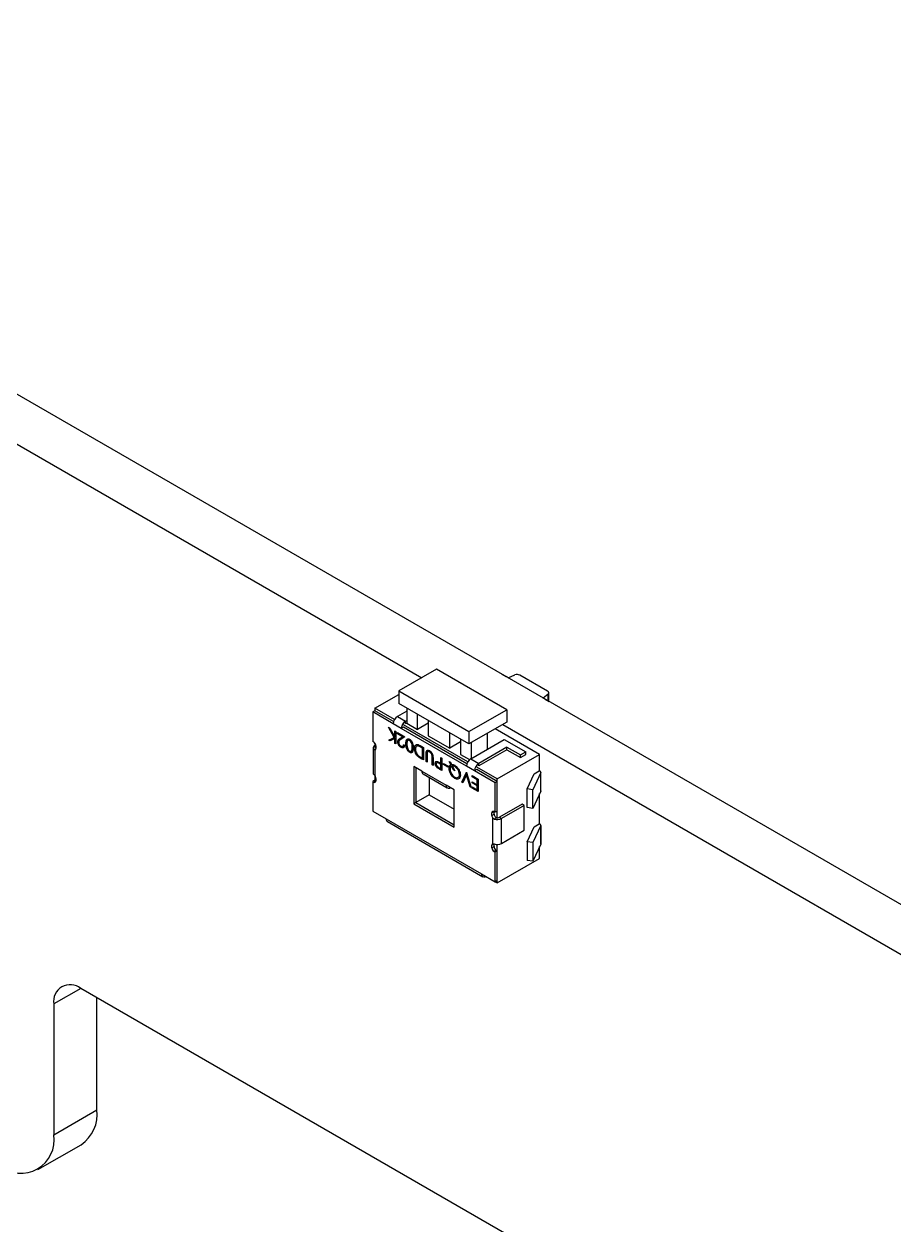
# Model space of a CAD drawing. Header units: millimetres. Extents: x -2 to 238, y 68 to 221.
# Drawn here: x 174.74 to 197.55, y 134.88 to 166.37 of the extents above; entities that cross this region are included whole.
import ezdxf

# ---------------------------------------------------------------- set-up
doc = ezdxf.new("R2010")
doc.units = ezdxf.units.MM
doc.linetypes.add('SLD-Solid', pattern=[0])

msp = doc.modelspace()

# ---------------------------------------------------------------- linework, layer by layer
at = {"color": 7, "linetype": 'SLD-Solid', "lineweight": 25}
for p, q in [((157.734, 166.374), (217.838, 131.677)), ((173.149, 156.169), (185.169, 149.23)), ((185.558, 149.454), (184.568, 148.883)), ((187.397, 148.393), (185.558, 149.454)), ((187.273, 149.322), (187.274, 149.322)), ((187.274, 149.322), (187.381, 149.261)), ((187.433, 149.23), (187.611, 149.304)), ((188.469, 148.877), (187.74, 149.298)), ((187.38, 149.261), (187.381, 149.261)), ((187.433, 149.23), (187.38, 149.261)), ((183.939, 148.43), (184.568, 148.793)), ((184.568, 148.883), (186.407, 147.821)), ((184.568, 148.883), (184.568, 148.556)), ((188.48, 148.802), (188.352, 148.699)), ((188.405, 148.669), (188.352, 148.699)), ((188.405, 148.669), (188.406, 148.669)), ((188.406, 148.669), (188.512, 148.608)), ((188.498, 148.616), (188.498, 148.836)), ((183.939, 148.364), (183.882, 148.332)), ((184.453, 148.133), (183.939, 148.43)), ((183.939, 148.43), (183.939, 148.364)), ((184.43, 148.081), (183.939, 148.364)), ((184.773, 148.356), (184.533, 148.217)), ((186.407, 147.495), (184.568, 148.556)), ((184.773, 148.438), (184.773, 148.038)), ((186.407, 147.821), (187.397, 148.393)), ((187.397, 148.393), (187.397, 148.066)), ((188.51, 148.607), (188.512, 148.608)), ((183.882, 148.332), (183.882, 147.556)), ((184.42, 148.021), (183.882, 148.332)), ((184.533, 148.217), (184.745, 148.095)), ((184.745, 148.095), (184.773, 148.111)), ((184.745, 148.03), (184.745, 148.095)), ((184.745, 148.03), (184.773, 148.046)), ((184.773, 148.038), (185.056, 147.874)), ((185.056, 147.874), (185.056, 148.275)), ((185.339, 148.038), (185.056, 147.874)), ((185.339, 148.111), (185.339, 147.711)), ((187.397, 148.066), (186.407, 147.495)), ((184.295, 147.93), (184.328, 147.911)), ((184.444, 147.664), (184.295, 147.93)), ((184.452, 147.668), (184.308, 147.922)), ((184.328, 147.911), (184.46, 147.677)), ((184.632, 147.899), (184.42, 148.021)), ((184.46, 147.677), (184.46, 147.835)), ((184.46, 147.835), (184.485, 147.82)), ((184.467, 147.682), (184.467, 147.831)), ((184.485, 147.82), (184.485, 147.494)), ((184.536, 147.791), (184.728, 147.68)), ((184.536, 147.758), (184.536, 147.791)), ((184.543, 147.762), (184.536, 147.758)), ((184.667, 147.682), (184.536, 147.758)), ((184.543, 147.762), (184.543, 147.787)), ((184.674, 147.686), (184.543, 147.762)), ((184.689, 147.932), (184.632, 147.899)), ((186.343, 146.911), (184.632, 147.899)), ((186.376, 147.023), (184.689, 147.997)), ((186.353, 146.971), (184.689, 147.932)), ((185.905, 147.385), (185.905, 147.785)), ((186.407, 147.821), (186.407, 147.495)), ((186.888, 147.772), (186.888, 147.356)), ((188.259, 147.217), (187.093, 147.891)), ((187.291, 148.005), (199.311, 141.066)), ((183.911, 147.54), (183.882, 147.556)), ((183.939, 147.514), (183.939, 147.393)), ((183.967, 147.442), (183.967, 147.376)), ((184.305, 147.597), (184.444, 147.664)), ((184.342, 147.577), (184.305, 147.597)), ((184.349, 147.581), (184.313, 147.601)), ((184.46, 147.633), (184.342, 147.577)), ((184.349, 147.581), (184.342, 147.577)), ((184.467, 147.637), (184.349, 147.581)), ((184.452, 147.668), (184.444, 147.664)), ((184.467, 147.682), (184.46, 147.677)), ((184.467, 147.637), (184.46, 147.633)), ((184.46, 147.508), (184.46, 147.633)), ((184.467, 147.513), (184.46, 147.508)), ((184.485, 147.494), (184.46, 147.508)), ((184.467, 147.513), (184.467, 147.637)), ((184.485, 147.502), (184.467, 147.513)), ((184.546, 147.555), (184.539, 147.551)), ((184.597, 147.635), (184.667, 147.682)), ((184.604, 147.639), (184.597, 147.635)), ((184.604, 147.639), (184.674, 147.686)), ((184.728, 147.68), (184.618, 147.608)), ((184.632, 147.409), (184.625, 147.405)), ((184.674, 147.686), (184.667, 147.682)), ((184.671, 147.431), (184.68, 147.436)), ((184.692, 147.475), (184.717, 147.46)), ((184.76, 147.506), (184.753, 147.502)), ((184.816, 147.593), (184.807, 147.588)), ((184.857, 147.589), (184.85, 147.585)), ((184.927, 147.41), (184.92, 147.406)), ((185.016, 147.419), (185.003, 147.362)), ((185.079, 147.444), (185.071, 147.44)), ((185.123, 147.452), (185.21, 147.402)), ((185.159, 147.406), (185.152, 147.402)), ((185.185, 147.383), (185.152, 147.402)), ((185.192, 147.387), (185.159, 147.406)), ((185.21, 147.402), (185.21, 147.075)), ((185.339, 147.711), (185.905, 147.385)), ((186.188, 147.548), (185.905, 147.385)), ((186.188, 147.621), (186.188, 147.221)), ((186.456, 147.107), (187.333, 147.613)), ((186.47, 147.115), (186.47, 147.532)), ((187.404, 147.409), (186.668, 146.985)), ((187.333, 147.613), (187.899, 147.287)), ((187.404, 147.409), (187.757, 147.205)), ((187.404, 147.344), (187.404, 147.409)), ((183.892, 147.393), (183.892, 146.739)), ((183.939, 147.336), (183.939, 146.665)), ((184.858, 147.278), (184.851, 147.274)), ((184.985, 147.381), (184.978, 147.377)), ((185.07, 147.176), (185.063, 147.172)), ((185.16, 147.112), (185.153, 147.108)), ((185.21, 147.075), (185.153, 147.108)), ((185.21, 147.083), (185.16, 147.112)), ((185.165, 147.135), (185.185, 147.123)), ((185.192, 147.387), (185.185, 147.383)), ((185.185, 147.123), (185.185, 147.383)), ((185.192, 147.127), (185.185, 147.123)), ((185.192, 147.127), (185.192, 147.387)), ((185.29, 147.235), (185.283, 147.231)), ((185.283, 147.033), (185.283, 147.231)), ((185.29, 147.037), (185.29, 147.235)), ((185.308, 147.214), (185.308, 147.019)), ((185.335, 147.293), (185.327, 147.287)), ((185.379, 147.287), (185.372, 147.283)), ((185.445, 147.187), (185.438, 147.183)), ((185.446, 147.143), (185.439, 147.139)), ((185.439, 146.943), (185.439, 147.139)), ((185.446, 146.947), (185.446, 147.143)), ((185.464, 147.126), (185.464, 146.929)), ((185.671, 146.985), (185.671, 147.136)), ((185.671, 147.136), (185.696, 147.121)), ((185.678, 146.989), (185.678, 147.132)), ((185.696, 147.121), (185.696, 146.795)), ((186.188, 147.221), (186.425, 147.084)), ((186.456, 147.107), (186.668, 146.985)), ((187.404, 147.344), (186.668, 146.919)), ((187.149, 146.576), (188.259, 147.217)), ((187.404, 147.344), (187.757, 147.14)), ((187.757, 147.205), (187.899, 147.287)), ((187.757, 147.14), (187.899, 147.221)), ((187.757, 147.14), (187.757, 147.205)), ((187.899, 147.221), (187.899, 147.287)), ((188.259, 146.801), (188.259, 147.217)), ((185.169, 146.78), (184.957, 146.903)), ((184.957, 146.903), (184.957, 145.923)), ((185.014, 146.87), (185.014, 145.956)), ((185.169, 146.78), (185.806, 146.413)), ((185.29, 147.037), (185.283, 147.033)), ((185.308, 147.019), (185.283, 147.033)), ((185.308, 147.027), (185.29, 147.037)), ((185.446, 146.947), (185.439, 146.943)), ((185.464, 146.929), (185.439, 146.943)), ((185.464, 146.937), (185.446, 146.947)), ((185.529, 146.987), (185.522, 146.983)), ((185.569, 147.003), (185.56, 146.998)), ((185.583, 146.873), (185.576, 146.869)), ((185.619, 146.873), (185.671, 146.843)), ((185.628, 146.985), (185.621, 146.981)), ((185.671, 146.952), (185.621, 146.981)), ((185.678, 146.956), (185.628, 146.985)), ((185.648, 146.831), (185.641, 146.827)), ((185.696, 146.795), (185.641, 146.827)), ((185.696, 146.803), (185.648, 146.831)), ((185.65, 146.997), (185.671, 146.985)), ((185.678, 146.989), (185.671, 146.985)), ((185.678, 146.956), (185.671, 146.952)), ((185.671, 146.843), (185.671, 146.952)), ((185.678, 146.847), (185.671, 146.843)), ((185.678, 146.847), (185.678, 146.956)), ((185.743, 146.952), (185.743, 146.985)), ((185.743, 146.985), (185.852, 146.922)), ((185.75, 146.956), (185.743, 146.952)), ((185.852, 146.889), (185.743, 146.952)), ((185.75, 146.956), (185.75, 146.981)), ((185.852, 146.897), (185.75, 146.956)), ((185.852, 146.922), (185.852, 146.889)), ((185.892, 146.854), (185.885, 146.85)), ((185.888, 147.035), (185.92, 147.017)), ((185.932, 146.949), (185.888, 147.035)), ((185.939, 146.953), (185.901, 147.028)), ((185.92, 147.017), (185.951, 146.955)), ((185.939, 146.953), (185.932, 146.949)), ((185.956, 146.919), (185.949, 146.915)), ((186.001, 146.811), (185.949, 146.915)), ((186.008, 146.816), (185.956, 146.919)), ((185.976, 146.924), (185.969, 146.92)), ((185.969, 146.92), (186.032, 146.793)), ((186.008, 146.816), (186.001, 146.811)), ((186.032, 146.793), (186.001, 146.811)), ((186.027, 146.805), (186.008, 146.816)), ((186.039, 146.906), (186.032, 146.902)), ((186.555, 146.789), (186.343, 146.911)), ((186.612, 146.821), (186.555, 146.789)), ((187.093, 146.478), (186.555, 146.789)), ((187.149, 146.576), (186.612, 146.887)), ((187.149, 146.511), (186.612, 146.821)), ((186.668, 146.919), (186.668, 146.985)), ((188.118, 146.711), (188.252, 146.789)), ((188.252, 146.797), (188.259, 146.801)), ((188.252, 146.797), (188.252, 146.789)), ((188.252, 146.797), (188.268, 146.788)), ((183.939, 146.543), (183.882, 146.511)), ((183.882, 146.511), (183.882, 145.735)), ((183.882, 146.511), (183.911, 146.494)), ((183.911, 146.494), (183.967, 146.527)), ((183.939, 146.665), (183.939, 146.543)), ((183.939, 146.543), (183.967, 146.527)), ((183.967, 146.592), (183.967, 146.527)), ((185.203, 146.707), (185.839, 146.34)), ((185.367, 146.612), (185.367, 146.16)), ((186.041, 146.596), (186.034, 146.591)), ((186.164, 146.697), (186.157, 146.693)), ((186.218, 146.493), (186.338, 146.751)), ((186.225, 146.497), (186.218, 146.493)), ((186.245, 146.478), (186.218, 146.493)), ((186.225, 146.497), (186.342, 146.748)), ((186.248, 146.484), (186.225, 146.497)), ((186.34, 146.68), (186.245, 146.478)), ((186.338, 146.751), (186.342, 146.749)), ((186.347, 146.685), (186.34, 146.68)), ((186.434, 146.369), (186.34, 146.68)), ((186.342, 146.749), (186.461, 146.353)), ((186.441, 146.373), (186.347, 146.685)), ((186.49, 146.629), (186.49, 146.663)), ((186.49, 146.663), (186.65, 146.571)), ((186.497, 146.633), (186.49, 146.629)), ((186.624, 146.552), (186.49, 146.629)), ((186.49, 146.504), (186.624, 146.426)), ((186.49, 146.47), (186.49, 146.504)), ((186.497, 146.474), (186.49, 146.47)), ((186.624, 146.393), (186.49, 146.47)), ((186.497, 146.633), (186.497, 146.659)), ((186.631, 146.556), (186.497, 146.633)), ((186.497, 146.474), (186.497, 146.5)), ((186.631, 146.397), (186.497, 146.474)), ((186.631, 146.556), (186.624, 146.552)), ((186.624, 146.426), (186.624, 146.552)), ((186.631, 146.43), (186.631, 146.556)), ((186.65, 146.571), (186.65, 146.244)), ((187.149, 146.511), (187.093, 146.478)), ((187.093, 145.703), (187.093, 146.478)), ((187.149, 145.539), (187.149, 146.576)), ((187.149, 145.735), (187.149, 146.511)), ((187.935, 146.317), (188.118, 146.711)), ((188.288, 146.743), (188.08, 146.295)), ((188.288, 146.253), (188.288, 146.743)), ((188.291, 146.265), (188.291, 146.755)), ((185.367, 146.16), (185.014, 145.956)), ((185.367, 146.16), (186.018, 145.784)), ((186.018, 146.29), (185.806, 146.413)), ((185.919, 146.348), (185.919, 146.348)), ((186.018, 145.311), (186.018, 146.29)), ((186.441, 146.373), (186.434, 146.369)), ((186.461, 146.353), (186.434, 146.369)), ((186.458, 146.363), (186.441, 146.373)), ((186.49, 146.37), (186.624, 146.292)), ((186.49, 146.336), (186.49, 146.37)), ((186.497, 146.34), (186.49, 146.336)), ((186.65, 146.244), (186.49, 146.336)), ((186.497, 146.34), (186.497, 146.366)), ((186.65, 146.252), (186.497, 146.34)), ((186.631, 146.43), (186.624, 146.426)), ((186.631, 146.397), (186.624, 146.393)), ((186.624, 146.292), (186.624, 146.393)), ((186.631, 146.296), (186.624, 146.292)), ((186.631, 146.296), (186.631, 146.397)), ((188.08, 146.295), (187.935, 146.317)), ((187.935, 145.828), (187.935, 146.317)), ((188.08, 145.805), (188.08, 146.295)), ((188.288, 146.253), (188.08, 145.805)), ((188.259, 145.413), (188.259, 146.191)), ((185.014, 145.956), (184.957, 145.923)), ((184.957, 145.923), (186.018, 145.311)), ((185.014, 145.956), (186.018, 145.376)), ((187.8, 145.915), (187.206, 145.572)), ((187.856, 145.882), (187.262, 145.539)), ((187.856, 145.882), (187.8, 145.915)), ((187.856, 145.229), (187.856, 145.882)), ((188.08, 145.805), (187.935, 145.828)), ((183.882, 145.735), (184.236, 145.531)), ((184.236, 145.531), (186.739, 144.086)), ((187.064, 145.719), (187.008, 145.686)), ((187.008, 145.621), (187.008, 145.686)), ((187.008, 145.621), (187.064, 145.654)), ((187.036, 144.877), (187.036, 145.548)), ((187.093, 145.703), (187.064, 145.719)), ((187.064, 145.654), (187.064, 145.719)), ((187.129, 145.56), (187.068, 145.525)), ((187.149, 145.735), (187.093, 145.703)), ((187.206, 145.572), (187.262, 145.539)), ((187.262, 144.886), (187.262, 145.539)), ((184.269, 145.458), (186.772, 144.013)), ((187.262, 144.886), (187.856, 145.229)), ((187.935, 144.929), (188.118, 145.323)), ((188.288, 145.355), (188.08, 144.907)), ((188.118, 145.323), (188.252, 145.4)), ((188.252, 145.409), (188.259, 145.413)), ((188.252, 145.409), (188.252, 145.4)), ((188.252, 145.409), (188.268, 145.4)), ((188.288, 145.355), (188.288, 144.865)), ((188.291, 144.877), (188.291, 145.367)), ((187.935, 144.929), (187.935, 144.439)), ((188.08, 144.907), (187.935, 144.929)), ((188.08, 144.907), (188.08, 144.417)), ((187.064, 144.87), (187.008, 144.837)), ((187.008, 144.772), (187.008, 144.837)), ((187.008, 144.772), (187.064, 144.804)), ((187.064, 144.804), (187.064, 144.87)), ((187.121, 144.706), (187.064, 144.674)), ((187.064, 144.674), (187.093, 144.657)), ((187.149, 144.69), (187.093, 144.657)), ((187.093, 143.882), (187.093, 144.657)), ((187.121, 144.706), (187.149, 144.69)), ((187.149, 143.849), (187.149, 144.859)), ((187.149, 143.914), (187.149, 144.69)), ((188.288, 144.865), (188.08, 144.417)), ((188.259, 144.49), (188.259, 144.803)), ((187.149, 143.849), (188.259, 144.49)), ((188.08, 144.417), (187.935, 144.439)), ((186.739, 144.086), (187.093, 143.882)), ((186.852, 144.02), (186.852, 144.021)), ((187.149, 143.914), (187.093, 143.882)), ((187.093, 143.882), (187.149, 143.849)), ((197.084, 129.042), (176.224, 141.084)), ((176.649, 137.899), (176.649, 140.839)), ((175.517, 140.675), (175.517, 137.246)), ((175.517, 137.246), (176.649, 137.899)), ((175.103, 136.33), (176.234, 136.983))]:
    msp.add_line(p, q, dxfattribs=at)
at = {"color": 8, "linetype": 'SLD-Solid', "lineweight": 25}
for p, q in [((188.48, 148.627), (188.48, 148.802)), ((183.914, 147.346), (183.967, 147.376)), ((185.919, 146.348), (185.919, 146.348)), ((186.852, 144.021), (186.852, 144.02)), ((176.225, 141.084), (175.517, 140.675))]:
    msp.add_line(p, q, dxfattribs=at)
at = {"color": 7, "linetype": 'SLD-Solid', "lineweight": 25, "flags": 128}
for points in [[(188.48, 148.802), (188.489, 148.811), (188.495, 148.821), (188.498, 148.831), (188.498, 148.841), (188.495, 148.851), (188.489, 148.86), (188.48, 148.869), (188.469, 148.877)], [(183.939, 147.458), (183.922, 147.446), (183.909, 147.433), (183.899, 147.419), (183.893, 147.404), (183.892, 147.389), (183.895, 147.374), (183.903, 147.359), (183.914, 147.346)], [(188.291, 146.265), (188.29, 146.259), (188.288, 146.253)], [(188.291, 144.877), (188.29, 144.871), (188.288, 144.865)]]:
    msp.add_lwpolyline(points, dxfattribs=at)
at = {"color": 7, "linetype": 'SLD-Solid', "lineweight": 25}
for centre, radius, start, end in [((187.669, 149.158), 0.156, 62.9038, 111.6254), ((184.665, 148.01), 0.246, 122.6054, 177.3947), ((184.878, 147.888), 0.246, 122.6054, 177.3947), ((183.844, 147.436), 0.123, 2.6054, 57.3943), ((183.933, 147.371), 0.0352, 280.5467, 9.2522), ((186.589, 146.9), 0.246, 122.6054, 177.3947), ((185.249, 146.772), 0.0805, 174.3796, 234.302), ((186.801, 146.777), 0.246, 122.6054, 177.3947), ((188.255, 146.755), 0.0352, 340.5392, 69.2578), ((183.957, 146.741), 0.0649, 181.739, 228.8545), ((183.933, 146.521), 0.0349, 230.7966, 9.2139), ((183.845, 146.587), 0.123, 2.6393, 39.7719), ((185.875, 146.402), 0.0699, 170.7861, 309.203), ((184.316, 145.523), 0.0805, 174.3799, 234.3017), ((187.042, 145.692), 0.0349, 50.7972, 189.2144), ((187.131, 145.627), 0.123, 182.6391, 219.7722), ((187.187, 145.659), 0.123, 182.6391, 219.7722), ((187.148, 145.763), 0.251, 251.3263, 297.0611), ((187.149, 145.681), 0.123, 260.229, 297.357), ((188.255, 145.367), 0.0352, 340.5392, 69.2578), ((187.148, 145.109), 0.251, 251.3263, 297.0611), ((187.043, 144.843), 0.0352, 100.5474, 189.2516), ((187.131, 144.777), 0.123, 182.6055, 237.3946), ((187.187, 144.81), 0.123, 182.6055, 237.3946), ((186.808, 144.075), 0.0699, 170.7859, 309.2037), ((175.948, 140.745), 0.437, 50.7967, 189.214), ((175.694, 137.779), 0.962, 304.1674, 7.1448), ((174.655, 137.106), 0.873, 230.7967, 9.214)]:
    msp.add_arc(centre, radius, start, end, dxfattribs=at)
for points, knots in [([(184.539, 147.551), (184.541, 147.566), (184.544, 147.59), (184.562, 147.61), (184.579, 147.623), (184.591, 147.631), (184.597, 147.635)], [0, 0, 0, 0, 0.33837, 0.55875, 0.779362, 1, 1, 1, 1]), ([(184.625, 147.405), (184.612, 147.413), (184.587, 147.431), (184.559, 147.473), (184.542, 147.515), (184.54, 147.539), (184.539, 147.551)], [0, 0, 0, 0, 0.2798916, 0.5592259, 0.7795839, 1, 1, 1, 1]), ([(184.546, 147.555), (184.548, 147.57), (184.551, 147.594), (184.569, 147.614), (184.586, 147.627), (184.598, 147.635), (184.604, 147.639)], [0, 0, 0, 0, 0.33837, 0.55875, 0.779362, 1, 1, 1, 1]), ([(184.632, 147.409), (184.619, 147.417), (184.594, 147.435), (184.566, 147.477), (184.549, 147.52), (184.547, 147.543), (184.546, 147.555)], [0, 0, 0, 0, 0.2798916, 0.5592259, 0.7795839, 1, 1, 1, 1]), ([(184.618, 147.608), (184.61, 147.603), (184.597, 147.594), (184.579, 147.58), (184.567, 147.564), (184.565, 147.548), (184.565, 147.539)], [0, 0, 0, 0, 0.340544, 0.56085, 0.780599, 1, 1, 1, 1]), ([(184.565, 147.539), (184.566, 147.528), (184.568, 147.507), (184.586, 147.475), (184.605, 147.451), (184.619, 147.442), (184.626, 147.437)], [0, 0, 0, 0, 0.279125, 0.558978, 0.779349, 1, 1, 1, 1]), ([(184.717, 147.46), (184.715, 147.445), (184.712, 147.416), (184.688, 147.393), (184.657, 147.389), (184.636, 147.4), (184.625, 147.405)], [0, 0, 0, 0, 0.280027, 0.559513, 0.779668, 1, 1, 1, 1]), ([(184.626, 147.437), (184.636, 147.433), (184.655, 147.424), (184.677, 147.432), (184.689, 147.451), (184.691, 147.467), (184.692, 147.475)], [0, 0, 0, 0, 0.2797, 0.558849, 0.779177, 1, 1, 1, 1]), ([(184.702, 147.409), (184.698, 147.405), (184.689, 147.395), (184.664, 147.394), (184.643, 147.404), (184.632, 147.409)], [0, 0, 0, 0, 0.209911, 0.604797, 1, 1, 1, 1]), ([(184.679, 147.437), (184.68, 147.438), (184.688, 147.44), (184.695, 147.455), (184.698, 147.471), (184.699, 147.479)], [0, 0, 0, 0, 0.12548, 0.562249, 1, 1, 1, 1]), ([(184.753, 147.502), (184.755, 147.541), (184.757, 147.598), (184.796, 147.63), (184.826, 147.63), (184.843, 147.622), (184.851, 147.618)], [0, 0, 0, 0, 0.499407, 0.748742, 0.874372, 1, 1, 1, 1]), ([(184.851, 147.274), (184.843, 147.28), (184.826, 147.291), (184.796, 147.325), (184.757, 147.402), (184.755, 147.462), (184.753, 147.502)], [0, 0, 0, 0, 0.1256, 0.251196, 0.50058, 1, 1, 1, 1]), ([(184.76, 147.506), (184.76, 147.548), (184.76, 147.597), (184.787, 147.615), (184.791, 147.617)], [0, 0, 0, 0, 0.838291, 1, 1, 1, 1]), ([(184.858, 147.278), (184.85, 147.284), (184.833, 147.295), (184.803, 147.33), (184.764, 147.406), (184.762, 147.466), (184.76, 147.506)], [0, 0, 0, 0, 0.1256, 0.251196, 0.50058, 1, 1, 1, 1]), ([(184.789, 147.564), (184.786, 147.551), (184.779, 147.527), (184.779, 147.5), (184.779, 147.488)], [0, 0, 0, 0, 0.559604, 1, 1, 1, 1]), ([(184.779, 147.488), (184.78, 147.457), (184.781, 147.41), (184.808, 147.35), (184.831, 147.322), (184.844, 147.313), (184.85, 147.308)], [0, 0, 0, 0, 0.500071, 0.74902, 0.874598, 1, 1, 1, 1]), ([(184.85, 147.585), (184.842, 147.588), (184.827, 147.595), (184.803, 147.59), (184.795, 147.573), (184.789, 147.564)], [0, 0, 0, 0, 0.280258, 0.560783, 1, 1, 1, 1]), ([(184.857, 147.589), (184.85, 147.592), (184.835, 147.598), (184.819, 147.598), (184.815, 147.592), (184.815, 147.592)], [0, 0, 0, 0, 0.492383, 0.985236, 1, 1, 1, 1]), ([(184.92, 147.406), (184.92, 147.437), (184.92, 147.482), (184.892, 147.543), (184.869, 147.571), (184.857, 147.58), (184.85, 147.585)], [0, 0, 0, 0, 0.500292, 0.749085, 0.874605, 1, 1, 1, 1]), ([(184.85, 147.308), (184.857, 147.305), (184.87, 147.299), (184.887, 147.301), (184.9, 147.309), (184.919, 147.338), (184.92, 147.376), (184.92, 147.406)], [0, 0, 0, 0, 0.125139, 0.250419, 0.375518, 0.500847, 1, 1, 1, 1]), ([(184.851, 147.618), (184.859, 147.612), (184.876, 147.601), (184.906, 147.566), (184.943, 147.49), (184.944, 147.431), (184.945, 147.391)], [0, 0, 0, 0, 0.125551, 0.251091, 0.500251, 1, 1, 1, 1]), ([(184.927, 147.41), (184.927, 147.441), (184.927, 147.487), (184.899, 147.547), (184.877, 147.575), (184.864, 147.584), (184.857, 147.589)], [0, 0, 0, 0, 0.500292, 0.749085, 0.874605, 1, 1, 1, 1]), ([(184.906, 147.314), (184.907, 147.314), (184.911, 147.317), (184.925, 147.344), (184.926, 147.381), (184.927, 147.41)], [0, 0, 0, 0, 0.0044582, 0.2042574, 1, 1, 1, 1]), ([(184.978, 147.377), (184.98, 147.4), (184.984, 147.446), (185.021, 147.484), (185.072, 147.48), (185.106, 147.461), (185.123, 147.452)], [0, 0, 0, 0, 0.280123, 0.559247, 0.778837, 1, 1, 1, 1]), ([(184.985, 147.381), (184.986, 147.406), (184.987, 147.44), (185.005, 147.455), (185.01, 147.458)], [0, 0, 0, 0, 0.744079, 1, 1, 1, 1]), ([(185.071, 147.44), (185.06, 147.442), (185.042, 147.444), (185.031, 147.433), (185.028, 147.429)], [0, 0, 0, 0, 0.6707044, 1, 1, 1, 1]), ([(185.079, 147.444), (185.067, 147.446), (185.049, 147.448), (185.039, 147.437), (185.035, 147.433)], [0, 0, 0, 0, 0.6707044, 1, 1, 1, 1]), ([(185.152, 147.402), (185.137, 147.411), (185.11, 147.426), (185.083, 147.436), (185.071, 147.44)], [0, 0, 0, 0, 0.560426, 1, 1, 1, 1]), ([(185.159, 147.406), (185.144, 147.415), (185.117, 147.43), (185.09, 147.44), (185.079, 147.444)], [0, 0, 0, 0, 0.560426, 1, 1, 1, 1]), ([(183.939, 147.336), (183.934, 147.336), (183.925, 147.337), (183.917, 147.343), (183.914, 147.346)], [0, 0, 0, 0, 0.584449, 1, 1, 1, 1]), ([(184.945, 147.391), (184.944, 147.353), (184.943, 147.305), (184.917, 147.271), (184.898, 147.262), (184.876, 147.262), (184.859, 147.27), (184.851, 147.274)], [0, 0, 0, 0, 0.498701, 0.624176, 0.749468, 0.874746, 1, 1, 1, 1]), ([(184.907, 147.269), (184.906, 147.269), (184.899, 147.265), (184.883, 147.267), (184.866, 147.274), (184.858, 147.278)], [0, 0, 0, 0, 0.057869, 0.528978, 1, 1, 1, 1]), ([(185.063, 147.172), (185.049, 147.188), (185.02, 147.221), (184.985, 147.296), (184.981, 147.346), (184.978, 147.377)], [0, 0, 0, 0, 0.280264, 0.5607142, 1, 1, 1, 1]), ([(185.07, 147.176), (185.056, 147.192), (185.027, 147.225), (184.992, 147.3), (184.988, 147.35), (184.985, 147.381)], [0, 0, 0, 0, 0.280264, 0.5607142, 1, 1, 1, 1]), ([(185.003, 147.362), (185.004, 147.346), (185.006, 147.314), (185.024, 147.266), (185.049, 147.224), (185.068, 147.204), (185.078, 147.194)], [0, 0, 0, 0, 0.28018, 0.559763, 0.779795, 1, 1, 1, 1]), ([(185.153, 147.108), (185.136, 147.118), (185.106, 147.136), (185.076, 147.161), (185.063, 147.172)], [0, 0, 0, 0, 0.560444, 1, 1, 1, 1]), ([(185.16, 147.112), (185.143, 147.122), (185.113, 147.14), (185.083, 147.165), (185.07, 147.176)], [0, 0, 0, 0, 0.560444, 1, 1, 1, 1]), ([(185.078, 147.194), (185.094, 147.182), (185.123, 147.159), (185.152, 147.142), (185.165, 147.135)], [0, 0, 0, 0, 0.559541, 1, 1, 1, 1]), ([(185.283, 147.231), (185.283, 147.249), (185.283, 147.285), (185.301, 147.323), (185.333, 147.334), (185.358, 147.323), (185.371, 147.318)], [0, 0, 0, 0, 0.281656, 0.560112, 0.78008, 1, 1, 1, 1]), ([(185.29, 147.235), (185.29, 147.252), (185.291, 147.288), (185.304, 147.325), (185.323, 147.329), (185.328, 147.33)], [0, 0, 0, 0, 0.415651, 0.82658, 1, 1, 1, 1]), ([(185.311, 147.263), (185.31, 147.255), (185.308, 147.239), (185.308, 147.222), (185.308, 147.214)], [0, 0, 0, 0, 0.559629, 1, 1, 1, 1]), ([(185.372, 147.283), (185.364, 147.287), (185.349, 147.294), (185.33, 147.291), (185.317, 147.28), (185.313, 147.269), (185.311, 147.263)], [0, 0, 0, 0, 0.2797872, 0.5593769, 0.7795713, 1, 1, 1, 1]), ([(185.379, 147.287), (185.371, 147.291), (185.356, 147.297), (185.341, 147.297), (185.335, 147.292), (185.335, 147.292)], [0, 0, 0, 0, 0.473791, 0.947248, 1, 1, 1, 1]), ([(185.371, 147.318), (185.381, 147.311), (185.403, 147.296), (185.43, 147.265), (185.45, 147.23), (185.456, 147.209), (185.459, 147.198)], [0, 0, 0, 0, 0.280221, 0.559913, 0.779953, 1, 1, 1, 1]), ([(185.438, 147.183), (185.436, 147.194), (185.432, 147.216), (185.408, 147.256), (185.386, 147.273), (185.372, 147.283)], [0, 0, 0, 0, 0.281054, 0.56082, 1, 1, 1, 1]), ([(185.445, 147.187), (185.443, 147.198), (185.439, 147.22), (185.415, 147.26), (185.393, 147.277), (185.379, 147.287)], [0, 0, 0, 0, 0.281054, 0.56082, 1, 1, 1, 1]), ([(185.439, 147.139), (185.439, 147.147), (185.439, 147.162), (185.438, 147.177), (185.438, 147.183)], [0, 0, 0, 0, 0.560125, 1, 1, 1, 1]), ([(185.446, 147.143), (185.446, 147.151), (185.446, 147.166), (185.445, 147.181), (185.445, 147.187)], [0, 0, 0, 0, 0.560125, 1, 1, 1, 1]), ([(185.459, 147.198), (185.461, 147.184), (185.464, 147.159), (185.464, 147.136), (185.464, 147.126)], [0, 0, 0, 0, 0.5595021, 1, 1, 1, 1]), ([(185.522, 146.983), (185.523, 146.993), (185.524, 147.014), (185.538, 147.032), (185.557, 147.038), (185.571, 147.035), (185.578, 147.033)], [0, 0, 0, 0, 0.2801, 0.559322, 0.779457, 1, 1, 1, 1]), ([(185.576, 146.869), (185.568, 146.877), (185.55, 146.894), (185.533, 146.927), (185.523, 146.957), (185.522, 146.974), (185.522, 146.983)], [0, 0, 0, 0, 0.279706, 0.559383, 0.779506, 1, 1, 1, 1]), ([(185.529, 146.987), (185.53, 146.997), (185.531, 147.017), (185.541, 147.033), (185.549, 147.035), (185.549, 147.035)], [0, 0, 0, 0, 0.486655, 0.971785, 1, 1, 1, 1]), ([(185.583, 146.873), (185.575, 146.881), (185.557, 146.898), (185.54, 146.931), (185.53, 146.961), (185.53, 146.978), (185.529, 146.987)], [0, 0, 0, 0, 0.279706, 0.559383, 0.779506, 1, 1, 1, 1]), ([(185.621, 146.981), (185.604, 146.991), (185.582, 147.004), (185.562, 146.999), (185.551, 146.991), (185.549, 146.977), (185.547, 146.968)], [0, 0, 0, 0, 0.499721, 0.625352, 0.751085, 1, 1, 1, 1]), ([(185.547, 146.968), (185.549, 146.958), (185.551, 146.943), (185.561, 146.922), (185.581, 146.894), (185.602, 146.882), (185.619, 146.873)], [0, 0, 0, 0, 0.248969, 0.374731, 0.500384, 1, 1, 1, 1]), ([(185.628, 146.985), (185.611, 146.995), (185.59, 147.006), (185.571, 147.005), (185.568, 147.002), (185.568, 147.002)], [0, 0, 0, 0, 0.782953, 0.979789, 1, 1, 1, 1]), ([(185.641, 146.827), (185.629, 146.834), (185.607, 146.846), (185.586, 146.862), (185.576, 146.869)], [0, 0, 0, 0, 0.560314, 1, 1, 1, 1]), ([(185.578, 147.033), (185.592, 147.027), (185.616, 147.017), (185.64, 147.003), (185.65, 146.997)], [0, 0, 0, 0, 0.5596941, 1, 1, 1, 1]), ([(185.648, 146.831), (185.636, 146.838), (185.614, 146.85), (185.593, 146.866), (185.583, 146.873)], [0, 0, 0, 0, 0.560314, 1, 1, 1, 1]), ([(185.885, 146.85), (185.887, 146.875), (185.892, 146.92), (185.919, 146.94), (185.932, 146.949)], [0, 0, 0, 0, 0.55904, 1, 1, 1, 1]), ([(186.034, 146.591), (186.012, 146.607), (185.967, 146.638), (185.919, 146.713), (185.889, 146.787), (185.886, 146.829), (185.885, 146.85)], [0, 0, 0, 0, 0.279648, 0.5593, 0.779536, 1, 1, 1, 1]), ([(185.892, 146.854), (185.894, 146.879), (185.899, 146.925), (185.927, 146.944), (185.939, 146.953)], [0, 0, 0, 0, 0.55904, 1, 1, 1, 1]), ([(186.041, 146.596), (186.019, 146.611), (185.975, 146.642), (185.926, 146.717), (185.896, 146.791), (185.893, 146.833), (185.892, 146.854)], [0, 0, 0, 0, 0.279648, 0.5593, 0.779536, 1, 1, 1, 1]), ([(185.949, 146.915), (185.936, 146.905), (185.914, 146.888), (185.911, 146.85), (185.91, 146.834)], [0, 0, 0, 0, 0.559297, 1, 1, 1, 1]), ([(185.91, 146.834), (185.912, 146.812), (185.917, 146.768), (185.951, 146.704), (185.991, 146.654), (186.019, 146.635), (186.034, 146.625)], [0, 0, 0, 0, 0.279456, 0.558873, 0.779513, 1, 1, 1, 1]), ([(185.951, 146.955), (185.966, 146.955), (185.991, 146.956), (186.02, 146.942), (186.033, 146.935)], [0, 0, 0, 0, 0.5596612, 1, 1, 1, 1]), ([(186.032, 146.902), (186.019, 146.909), (185.997, 146.92), (185.977, 146.92), (185.969, 146.92)], [0, 0, 0, 0, 0.559844, 1, 1, 1, 1]), ([(186.039, 146.906), (186.026, 146.913), (186.004, 146.924), (185.984, 146.924), (185.976, 146.924)], [0, 0, 0, 0, 0.559844, 1, 1, 1, 1]), ([(186.157, 146.693), (186.154, 146.715), (186.15, 146.76), (186.115, 146.824), (186.074, 146.874), (186.046, 146.893), (186.032, 146.902)], [0, 0, 0, 0, 0.27931, 0.558982, 0.779421, 1, 1, 1, 1]), ([(186.033, 146.935), (186.054, 146.92), (186.098, 146.889), (186.147, 146.815), (186.177, 146.741), (186.18, 146.7), (186.182, 146.679)], [0, 0, 0, 0, 0.279688, 0.559369, 0.779633, 1, 1, 1, 1]), ([(186.164, 146.697), (186.161, 146.72), (186.157, 146.764), (186.122, 146.828), (186.081, 146.878), (186.053, 146.897), (186.039, 146.906)], [0, 0, 0, 0, 0.27931, 0.558982, 0.779421, 1, 1, 1, 1]), ([(183.914, 146.692), (183.919, 146.688), (183.927, 146.68), (183.935, 146.67), (183.939, 146.665)], [0, 0, 0, 0, 0.584446, 1, 1, 1, 1]), ([(186.034, 146.625), (186.051, 146.617), (186.087, 146.602), (186.128, 146.614), (186.153, 146.647), (186.155, 146.678), (186.157, 146.693)], [0, 0, 0, 0, 0.279707, 0.559355, 0.779639, 1, 1, 1, 1]), ([(186.182, 146.679), (186.179, 146.655), (186.174, 146.607), (186.135, 146.572), (186.085, 146.567), (186.051, 146.583), (186.034, 146.591)], [0, 0, 0, 0, 0.279683, 0.559261, 0.779599, 1, 1, 1, 1]), ([(186.161, 146.603), (186.153, 146.594), (186.136, 146.574), (186.092, 146.572), (186.058, 146.588), (186.041, 146.596)], [0, 0, 0, 0, 0.284551, 0.642224, 1, 1, 1, 1]), ([(186.117, 146.619), (186.124, 146.62), (186.142, 146.623), (186.159, 146.652), (186.162, 146.682), (186.164, 146.697)], [0, 0, 0, 0, 0.2126112, 0.6062369, 1, 1, 1, 1]), ([(187.068, 145.525), (187.061, 145.528), (187.049, 145.534), (187.04, 145.544), (187.036, 145.548)], [0, 0, 0, 0, 0.584446, 1, 1, 1, 1]), ([(187.093, 145.581), (187.097, 145.576), (187.107, 145.566), (187.12, 145.561), (187.128, 145.56), (187.129, 145.56)], [0, 0, 0, 0, 0.465071, 0.93071, 1, 1, 1, 1]), ([(187.036, 144.877), (187.042, 144.877), (187.051, 144.877), (187.063, 144.873), (187.068, 144.872)], [0, 0, 0, 0, 0.584449, 1, 1, 1, 1])]:
    msp.add_open_spline(points, degree=3, knots=knots, dxfattribs=at)

doc.saveas('drawing.dxf')
